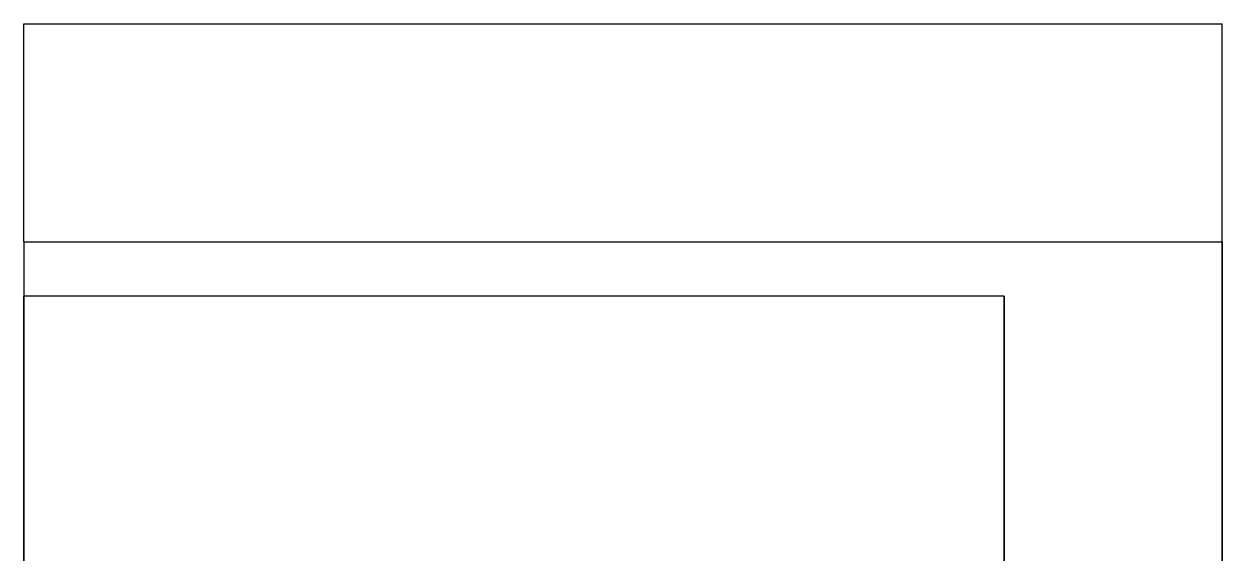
# Model space of a CAD drawing. Header units: millimetres. Extents: x -3 to 302, y 32 to 210.
# Drawn here: x 44.5 to 55.5, y 153.61 to 158.47 of the extents above; entities that cross this region are included whole.
import ezdxf

# ---------------------------------------------------------------- set-up
doc = ezdxf.new("R2010")
doc.units = ezdxf.units.MM
doc.layers.add('SectionView', color=7, linetype='CONTINUOUS')

msp = doc.modelspace()

# ---------------------------------------------------------------- linework, layer by layer
at = {"layer": 'SectionView'}
for p, q in [((44.5, 158.467), (55.5, 158.467)), ((44.5, 158.467), (55.5, 158.467)), ((44.5, 156.467), (44.5, 67.967)), ((44.5, 156.467), (55.5, 156.467)), ((44.5, 156.467), (44.5, 67.967)), ((55.5, 156.467), (55.5, 67.967)), ((55.5, 67.967), (55.5, 156.467)), ((44.5, 65.967), (44.5, 155.967)), ((44.5, 155.967), (44.5, 65.967)), ((53.5, 155.967), (44.5, 155.967)), ((53.5, 155.967), (44.5, 155.967)), ((53.5, 65.967), (53.5, 155.967)), ((53.5, 155.967), (53.5, 65.967))]:
    msp.add_line(p, q, dxfattribs=at)
for points in [[(44.5, 156.467), (44.5, 156.692), (44.5, 156.914), (44.5, 157.127), (44.5, 157.196), (44.5, 157.266), (44.5, 157.335), (44.5, 157.4), (44.5, 157.465), (44.5, 157.531), (44.5, 157.592), (44.5, 157.653), (44.5, 157.714), (44.5, 157.77), (44.5, 157.825), (44.5, 157.881), (44.5, 157.931), (44.5, 157.981), (44.5, 158.03), (44.5, 158.074), (44.5, 158.117), (44.5, 158.16), (44.5, 158.196), (44.5, 158.233), (44.5, 158.269), (44.5, 158.297), (44.5, 158.326), (44.5, 158.355), (44.5, 158.375), (44.5, 158.396), (44.5, 158.417), (44.5, 158.429), (44.5, 158.442), (44.5, 158.454), (44.5, 158.458), (44.5, 158.463), (44.5, 158.467)], [(44.5, 156.467), (44.5, 156.692), (44.5, 156.914), (44.5, 157.127), (44.5, 157.196), (44.5, 157.266), (44.5, 157.335), (44.5, 157.4), (44.5, 157.465), (44.5, 157.531), (44.5, 157.592), (44.5, 157.653), (44.5, 157.714), (44.5, 157.77), (44.5, 157.825), (44.5, 157.881), (44.5, 157.931), (44.5, 157.981), (44.5, 158.03), (44.5, 158.074), (44.5, 158.117), (44.5, 158.16), (44.5, 158.196), (44.5, 158.233), (44.5, 158.269), (44.5, 158.297), (44.5, 158.326), (44.5, 158.355), (44.5, 158.375), (44.5, 158.396), (44.5, 158.417), (44.5, 158.429), (44.5, 158.442), (44.5, 158.454), (44.5, 158.458), (44.5, 158.463), (44.5, 158.467)], [(55.5, 156.467), (55.5, 156.692), (55.5, 156.914), (55.5, 157.127), (55.5, 157.196), (55.5, 157.266), (55.5, 157.335), (55.5, 157.4), (55.5, 157.465), (55.5, 157.531), (55.5, 157.592), (55.5, 157.653), (55.5, 157.714), (55.5, 157.77), (55.5, 157.825), (55.5, 157.881), (55.5, 157.931), (55.5, 157.981), (55.5, 158.03), (55.5, 158.074), (55.5, 158.117), (55.5, 158.16), (55.5, 158.196), (55.5, 158.233), (55.5, 158.269), (55.5, 158.297), (55.5, 158.326), (55.5, 158.355), (55.5, 158.375), (55.5, 158.396), (55.5, 158.417), (55.5, 158.429), (55.5, 158.442), (55.5, 158.454), (55.5, 158.458), (55.5, 158.463), (55.5, 158.467)], [(55.5, 156.467), (55.5, 156.692), (55.5, 156.914), (55.5, 157.127), (55.5, 157.196), (55.5, 157.266), (55.5, 157.335), (55.5, 157.4), (55.5, 157.465), (55.5, 157.531), (55.5, 157.592), (55.5, 157.653), (55.5, 157.714), (55.5, 157.77), (55.5, 157.825), (55.5, 157.881), (55.5, 157.931), (55.5, 157.981), (55.5, 158.03), (55.5, 158.074), (55.5, 158.117), (55.5, 158.16), (55.5, 158.196), (55.5, 158.233), (55.5, 158.269), (55.5, 158.297), (55.5, 158.326), (55.5, 158.355), (55.5, 158.375), (55.5, 158.396), (55.5, 158.417), (55.5, 158.429), (55.5, 158.442), (55.5, 158.454), (55.5, 158.458), (55.5, 158.463), (55.5, 158.467)]]:
    msp.add_open_spline(points, degree=3, knots=[1.570796, 1.570796, 1.570796, 1.570796, 1.907396, 1.907396, 1.907396, 2.019595, 2.019595, 2.019595, 2.131795, 2.131795, 2.131795, 2.243995, 2.243995, 2.243995, 2.356194, 2.356194, 2.356194, 2.468394, 2.468394, 2.468394, 2.580594, 2.580594, 2.580594, 2.692794, 2.692794, 2.692794, 2.804993, 2.804993, 2.804993, 2.917193, 2.917193, 2.917193, 3.029393, 3.029393, 3.029393, 3.141593, 3.141593, 3.141593, 3.141593], dxfattribs=at)

doc.saveas('drawing.dxf')
